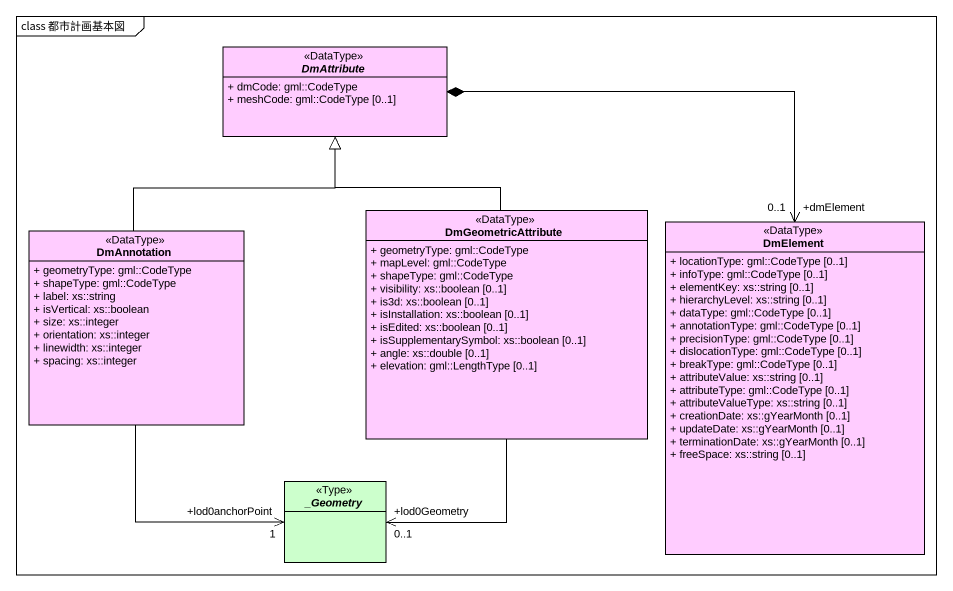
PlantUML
@startuml
mainframe class 都市計画基本図
hide circle
hide empty members
skinparam classAttributeIconSize 0
abstract class DmAttribute <<DataType>> #FFCCFF {
  + dmCode: gml::CodeType
  + meshCode: gml::CodeType [0..1]
}
class DmGeometricAttribute <<DataType>> #FFCCFF {
  + geometryType: gml::CodeType
  + mapLevel: gml::CodeType
  + shapeType: gml::CodeType
  + visibility: xs::boolean [0..1]
  + is3d: xs::boolean [0..1]
  + isInstallation: xs::boolean [0..1]
  + isEdited: xs::boolean [0..1]
  + isSupplementarySymbol: xs::boolean [0..1]
  + angle: xs::double [0..1]
  + elevation: gml::LengthType [0..1]
}
class DmAnnotation <<DataType>> #FFCCFF {
  + geometryType: gml::CodeType
  + shapeType: gml::CodeType
  + label: xs::string
  + isVertical: xs::boolean
  + size: xs::integer
  + orientation: xs::integer
  + linewidth: xs::integer
  + spacing: xs::integer
}
class DmElement <<DataType>> #FFCCFF {
  + locationType: gml::CodeType [0..1]
  + infoType: gml::CodeType [0..1]
  + elementKey: xs::string [0..1]
  + hierarchyLevel: xs::string [0..1]
  + dataType: gml::CodeType [0..1]
  + annotationType: gml::CodeType [0..1]
  + precisionType: gml::CodeType [0..1]
  + dislocationType: gml::CodeType [0..1]
  + breakType: gml::CodeType [0..1]
  + attributeValue: xs::string [0..1]
  + attributeType: gml::CodeType [0..1]
  + attributeValueType: xs::string [0..1]
  + creationDate: xs::gYearMonth [0..1]
  + updateDate: xs::gYearMonth [0..1]
  + terminationDate: xs::gYearMonth [0..1]
  + freeSpace: xs::string [0..1]
}
abstract class "_Geometry" as Geometry <<Type>> #CCFFCC
DmGeometricAttribute -up-|> DmAttribute
DmAnnotation -up-|> DmAttribute
DmElement "+dmElement\n0..1" <-up-* DmAttribute
Geometry "+lod0Geometry\n0..1" <-up- DmGeometricAttribute
Geometry "+lod0anchorPoint\n1" <-up- DmAnnotation
@enduml
